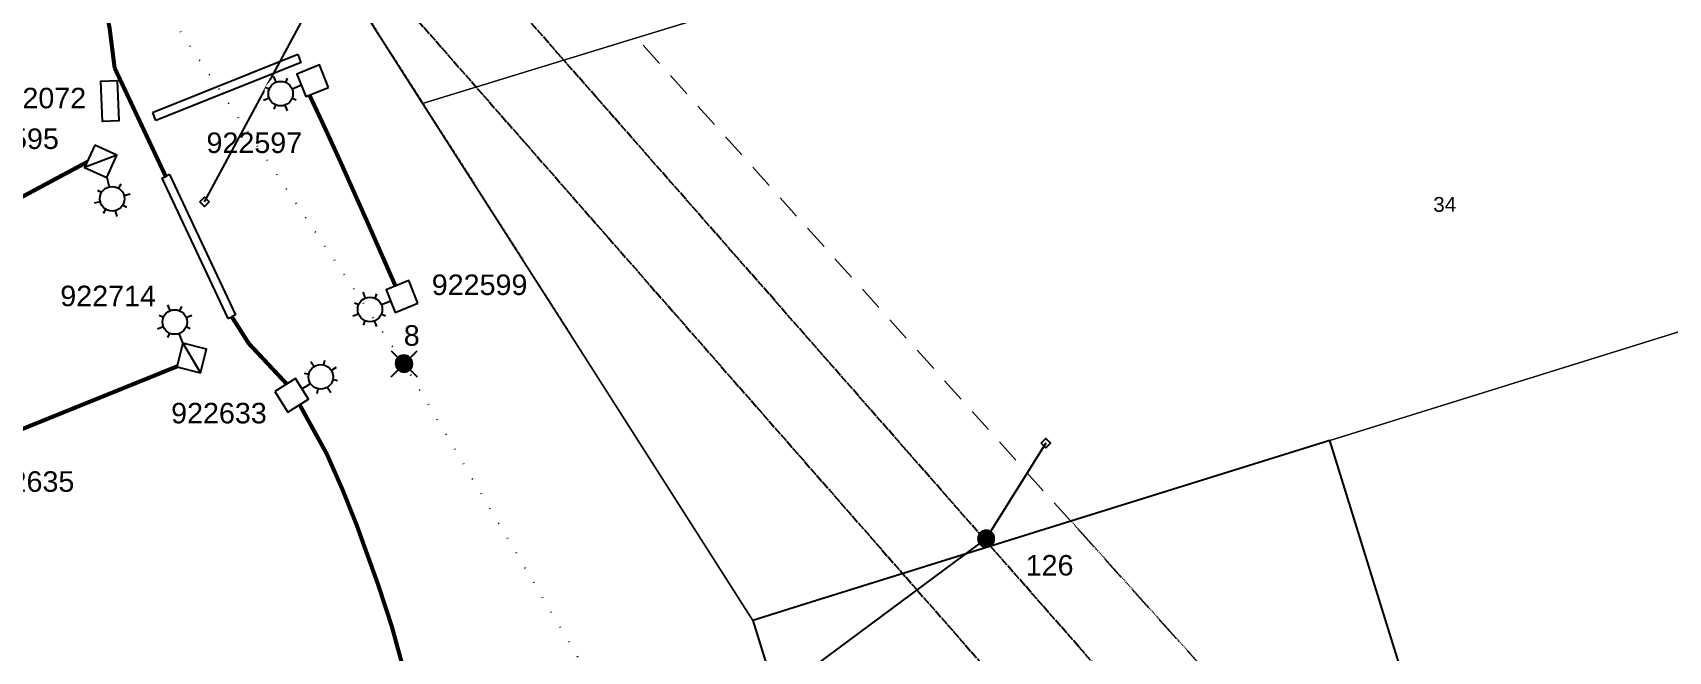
# Model space of a CAD drawing. Header units: metres. Extents: x 303957 to 307239, y 6268736 to 6272503.
# Drawn here: x 305955.3 to 306154.6, y 6270091.4 to 6270166.8 of the extents above; entities that cross this region are included whole.
import ezdxf
from ezdxf.enums import TextEntityAlignment as Align

# ---------------------------------------------------------------- set-up
doc = ezdxf.new("R2010")
doc.units = ezdxf.units.M
for name, pattern in [('Cable Exist OH', [1, 1, 0]), ('Cable Remove', [2, 0, -2]), ('Dash', [5, 3, -2]), ('HIDDEN', [0.375, 0.25, -0.125]), ('HIDDEN2', [0.1875, 0.125, -0.0625]), ('IE Trench LV', [6.5, 5, -1.5])]:
    doc.linetypes.add(name, pattern=pattern)
doc.layers.get('0').update_dxf_attribs({"color": 6})
for name, color, linetype, lineweight in [('Cadastre Easements_SP_EXT', 9, 'Continuous', 5), ('Cadastre Land Parcels_SP_EXT', 9, 'Continuous', 5), ('Cadastre Other Property_SP_EXT', 9, 'HIDDEN', 5), ('Cadastre Roads_SP_EXT', 9, 'Continuous', 5)]:
    doc.layers.add(name, color=color, linetype=linetype, lineweight=lineweight)
for name, color, linetype in [('Duct_SP_NEW', 2, 'Continuous'), ('Equip_SP_SL_NEW', 2, 'Continuous'), ('Mains_TR_EXT', 7, 'Continuous'), ('Notes', 7, 'Continuous'), ('Services_SP_EXT', 7, 'Continuous'), ('SupportsOH_SP_TR_HV_LV_SL_EXT', 7, 'Continuous'), ('SupportsUG_SP_LV_EXT', 7, 'Continuous'), ('SupportsUG_SP_LV_NEW', 2, 'Continuous'), ('SupportsUG_SP_LV_SL_NEW', 2, 'Continuous'), ('Trench_SP_NEW', 2, 'Continuous')]:
    doc.layers.add(name, color=color, linetype=linetype)
doc.styles.add('POLE_LABEL', font='arial.ttf')
doc.styles.add('SL_LABEL', font='arial.ttf')
doc.styles.get("Standard").update_dxf_attribs({"font": 'arial.ttf'})
doc.linetypes.add('IE Trench HV', pattern='A,7,-0.2,["/",Standard,S=3,R=0,X=0.6,Y=-1.4],-2.5', length=9.7)

# ---------------------------------------------------------------- blocks, each defined once
blk = doc.blocks.new('CCP_EXT')
at = {"flags": 9}
for tag, p in [('STATE', (0, -1.8)), ('NOTES', (0, -2))]:
    blk.add_attdef(tag, text='', height=0.2, dxfattribs=at).set_placement(p, align=Align.MIDDLE_LEFT)
blk.add_wipeout([(0, 0.57), (0.57, 0), (0, -0.57), (-0.57, 0)])
blk.add_lwpolyline([(-0.57, 0), (0, 0.57), (0.57, 0), (0, -0.57), (-0.57, 0)])
at = {"flags": 1}
blk.add_attdef('Z', (0, 0), '', height=0.2, dxfattribs=at)
at = {"flags": 9}
for tag, p in [('CCP_TYPE', (0, 0)), ('CONSTRUCTED_VOLTAGE', (0, -0.2)), ('OPERATING_VOLTAGE', (0, -0.6)), ('ORIENTATION', (0, -0.8)), ('OWNED_BY', (0, -1)), ('NO_PHASES', (0, -0.4)), ('USAGE', (0, -1.2)), ('LEGEND', (0, -1.4)), ('LIFE_SUPPORT', (0, -1.6))]:
    blk.add_attdef(tag, text='', height=0.2, dxfattribs=at).set_placement(p, align=Align.MIDDLE_LEFT)
blk = doc.blocks.new('POLE_EXT')
blk.add_hatch(color=256).paths.add_polyline_path([(-1, 0, 1), (1, 0, 1)])
blk.add_lwpolyline([(-1, 0, 1), (1, 0, 1)], format="xyb", close=True)
for tag, height, flags, p in [('pNumber', 2.5, 8, (-17.84, 2.07)), ('OWNED_BY', 0.2, 9, (1.35, -0.4)), ('SPECIAL_USE', 0.2, 9, (1.35, -0.8)), ('STATE', 0.2, 9, (1.35, -1)), ('cLV', 0.2, 9, (1.35, -1.4)), ('hDepth', 0.2, 9, (1.35, -1.6)), ('hDia', 0.2, 9, (1.35, -1.8)), ('cHV', 0.2, 9, (1.35, -2)), ('PARENT', 0.2, 9, (1.35, -0.6)), ('USAGE', 0.2, 9, (1.35, -1.2)), ('cLinedev', 0.2, 9, (1.35, -3.4)), ('pExisting', 0.2, 9, (1.35, -3.8)), ('LBRACKET', 0.2, 9, (1.35, -2.2)), ('LExisting', 0.2, 9, (1.35, -2.4)), ('LANTNUMBER', 0.2, 9, (1.35, -2.6)), ('LOther', 0.2, 9, (1.35, -2.8)), ('LRemove', 0.2, 9, (1.35, -3)), ('LEGEND', 0.2, 9, (1.35, -3.2)), ('LOCATION', 0.2, 9, (1.35, -3.6)), ('PFNUMBER', 0.2, 9, (1.35, -4)), ('pFooting', 0.2, 9, (1.35, -4.4)), ('pNew', 0.2, 9, (1.35, -4.6)), ('pRelocate', 0.2, 9, (1.35, -5)), ('pRemove', 0.2, 9, (1.35, -5.2)), ('pReplace', 0.2, 9, (1.35, -5.4)), ('pStay', 0.2, 9, (1.35, -5.6)), ('pType', 0.2, 9, (1.35, -5.8)), ('cspan', 0.2, 9, (1.35, -6)), ('NEWPFNUMBER', 0.2, 9, (1.35, -4.2)), ('STREETNAME', 0.2, 9, (1.35, -6.2)), ('SUBURB', 0.2, 9, (1.35, -6.4)), ('OPERATED_BY', 0.2, 9, (1.36, -7.01)), ('NOTES', 0.2, 9, (1.35, -6.6)), ('MAINTAINED_BY', 0.2, 9, (1.36, -6.81))]:
    blk.add_attdef(tag, text='', height=height, dxfattribs=dict(flags=flags)).set_placement(p, align=Align.MIDDLE_LEFT)
at = {"style": 'POLE_LABEL'}
for tag, height, flags, p in [('ASSET_NUM', 2.5, 8, (2, 2)), ('STRUCTURE_PLANT_NUMBER', 0.2, 9, (1.35, 0.03)), ('STREET_CODE', 0.2, 9, (1.35, -0.2))]:
    blk.add_attdef(tag, text='', height=height, dxfattribs=dict(at, flags=flags)).set_placement(p, align=Align.MIDDLE_LEFT)
at = {"flags": 1}
blk.add_attdef('Z', (1.35, -7.33), '', height=0.2, dxfattribs=at)
blk = doc.blocks.new('*U44')
for tag, height, flags, p in [('OPERATING_VOLTAGE', 0.2, 9, (0, -1.4)), ('ORIENTATION', 0.2, 9, (0, -1.6)), ('OWNED_BY', 0.2, 9, (0, -1.8)), ('STATE', 0.2, 9, (0, -2)), ('LANTERN_PURPOSE', 0.2, 9, (0, -0.8)), ('LANTERN_TYPE', 0.2, 9, (0, -1)), ('NO_PHASES', 0.2, 9, (0, -1.2)), ('LNUMBER', 2.5, 8, (1.2, -2.8)), ('CEXIST', 0.2, 9, (0, -2.4)), ('CNEW', 0.2, 9, (0, -2.6)), ('CNUMBER', 0.2, 9, (0, -2.8)), ('CREMOVE', 0.2, 9, (0, -3)), ('CREPLACE', 0.2, 9, (0, -3.2)), ('USAGE', 0.2, 9, (0, -2.2)), ('LKINGHEIGHT', 0.2, 9, (0, -3.4)), ('LBRACKET', 0.2, 9, (0, -3.6)), ('LBRACKETVOCAB', 0.2, 9, (0, -3.8)), ('LCATEGORY', 0.2, 9, (0, -4)), ('LCHARGE1', 0.2, 9, (0, -4.2)), ('LCHARGE1PERCENT', 0.2, 9, (0, -4.4)), ('LCHARGE2', 0.2, 9, (0, -4.6)), ('LCHARGE2PERCENT', 0.2, 9, (0, -4.8)), ('LCHARGE3', 0.2, 9, (0, -5)), ('LCHARGE3PERCENT', 0.2, 9, (0, -5.2)), ('LEXIST', 0.2, 9, (0, -5.4)), ('LLAMP', 0.2, 9, (0, -5.6)), ('LLAMPVOCAB', 0.2, 9, (0, -5.8)), ('LMAST', 0.2, 9, (0, -6)), ('LMASTVOCAB', 0.2, 9, (0, -6.2)), ('LNEW', 0.2, 9, (0, -6.4)), ('LANTNUMBER', 0.2, 9, (0, -6.6)), ('LOUTREACH', 0.2, 9, (0, -7)), ('LOUTREACHVOCAB', 0.2, 9, (0, -7.2)), ('LRATECODE', 0.2, 9, (0, -7.4)), ('LREMOVE', 0.2, 9, (0, -7.6)), ('LREPLACE', 0.2, 9, (0, -7.8)), ('LTYPE', 0.2, 9, (0, -8)), ('SUBURB', 0.2, 9, (0, -8.6)), ('STREETNAME', 0.2, 9, (0, -8.8)), ('LTYPEVOCAB', 0.2, 9, (0, -8.2)), ('LEGEND', 0.2, 9, (0, -8.4)), ('LOCATION', 0.2, 9, (0, -9)), ('NOTES', 0.2, 9, (0, -9.2)), ('MAINTAINED_BY', 0.2, 9, (0, -9.86))]:
    blk.add_attdef(tag, text='', height=height, dxfattribs=dict(flags=flags)).set_placement(p, align=Align.MIDDLE_LEFT)
at = {"flags": 9}
blk.add_attdef('OPERATED_BY', (0, -9.61), '', height=0.2, dxfattribs=at)
blk.add_wipeout([(0, 4.97), (1.46, 4.18), (2.25, 2.72), (1.46, 1.26), (0, 0.36), (-1.46, 1.26), (-2.25, 2.72), (-1.46, 4.18)])
for p, q in [((-1.46, 4.18), (-1.06, 3.78)), ((0, 4.22), (0, 4.97)), ((1.46, 4.18), (1.06, 3.78)), ((-2.25, 2.72), (-1.5, 2.72)), ((1.5, 2.72), (2.25, 2.72)), ((-1.46, 1.26), (-1.06, 1.66)), ((0, 0), (0, 1.22)), ((0, 0), (0, 0)), ((1.46, 1.26), (1.06, 1.66))]:
    blk.add_line(p, q)
blk.add_circle((0, 2.72), 1.5)
at = {"style": 'SL_LABEL'}
for tag, height, flags, p in [('ASSET_NUM', 2.5, 8, (2, 2)), ('STREET_CODE', 0.2, 9, (0, -0.2))]:
    blk.add_attdef(tag, text='', height=height, dxfattribs=dict(at, flags=flags)).set_placement(p, align=Align.MIDDLE_LEFT)
at = {"flags": 1}
blk.add_attdef('Z', (0, 0), '', height=0.2, dxfattribs=at)
at = {"flags": 9}
for tag, p in [('CONSTRUCTED_VOLTAGE', (0, -0.4)), ('CONTROL_TYPE', (0, -0.6))]:
    blk.add_attdef(tag, text='', height=0.2, dxfattribs=at).set_placement(p, align=Align.MIDDLE_LEFT)
blk = doc.blocks.new('COLUMN_NEW')
for tag, flags, p in [('Z', 1, (1.5, -2.8)), ('LABEL_ALIGNMENT', 9, (1.5, -2.6))]:
    blk.add_attdef(tag, text='', height=0.2, dxfattribs=dict(flags=flags)).set_placement(p, align=Align.MIDDLE_LEFT)
blk.add_wipeout([(-1.485, -1.485), (1.485, -1.485), (1.485, 1.485), (-1.485, 1.485)])
at = {"lineweight": -3}
blk.add_lwpolyline([(-1.485, -1.485), (1.485, -1.485), (1.485, 1.485), (-1.485, 1.485)], close=True, dxfattribs=at)
for tag, height, flags, p in [('ASSET_NUM', 2.5, 8, (2, 2)), ('STREET_CODE', 0.2, 9, (1.5, 0)), ('OWNED_BY', 0.2, 9, (1.5, -0.4)), ('OPERATED_BY', 0.2, 9, (1.5, -0.6)), ('STATE', 0.2, 9, (1.5, -1)), ('SUBURB', 0.2, 9, (1.5, -1.8)), ('STREETNAME', 0.2, 9, (1.5, -2)), ('COLUMN_TYPE', 0.2, 9, (1.5, -0.2)), ('USAGE', 0.2, 9, (1.5, -1.2)), ('MAINTAINED_BY', 0.2, 9, (1.5, -0.8)), ('LEGEND', 0.2, 9, (1.5, -1.4)), ('PARENT', 0.2, 9, (1.5, -1.6)), ('LOCATION', 0.2, 9, (1.5, -2.2)), ('NOTES', 0.2, 9, (1.5, -2.4))]:
    blk.add_attdef(tag, text='', height=height, dxfattribs=dict(flags=flags)).set_placement(p, align=Align.MIDDLE_LEFT)
at = {"style": 'POLE_LABEL', "flags": 9}
blk.add_attdef('STRUCTURE_PLANT_NUMBER', text='', height=0.2, dxfattribs=at).set_placement((1.5, 0.242), align=Align.MIDDLE_LEFT)
blk = doc.blocks.new('*U48')
for tag, flags, p in [('Z', 1, (1.5, -2.8)), ('LABEL_ALIGNMENT', 9, (1.5, -2.6))]:
    blk.add_attdef(tag, text='', height=0.2, dxfattribs=dict(flags=flags)).set_placement(p, align=Align.MIDDLE_LEFT)
blk.add_wipeout([(-1.485, -1.485), (1.485, -1.485), (1.485, 1.485), (-1.485, 1.485)])
at = {"lineweight": -3}
blk.add_lwpolyline([(-1.485, -1.485), (1.485, -1.485), (1.485, 1.485), (-1.485, 1.485)], close=True, dxfattribs=at)
at = {"flags": 128}
blk.add_lwpolyline([(-1.485, 1.485), (1.485, -1.485)], dxfattribs=at)
for tag, height, flags, p in [('ASSET_NUM', 2.5, 8, (2, 2)), ('STREET_CODE', 0.2, 9, (1.5, 0)), ('OWNED_BY', 0.2, 9, (1.5, -0.4)), ('OPERATED_BY', 0.2, 9, (1.5, -0.6)), ('STATE', 0.2, 9, (1.5, -1)), ('SUBURB', 0.2, 9, (1.5, -1.8)), ('STREETNAME', 0.2, 9, (1.5, -2)), ('COLUMN_TYPE', 0.2, 9, (1.5, -0.2)), ('USAGE', 0.2, 9, (1.5, -1.2)), ('MAINTAINED_BY', 0.2, 9, (1.5, -0.8)), ('LEGEND', 0.2, 9, (1.5, -1.4)), ('PARENT', 0.2, 9, (1.5, -1.6)), ('LOCATION', 0.2, 9, (1.5, -2.2)), ('NOTES', 0.2, 9, (1.5, -2.4))]:
    blk.add_attdef(tag, text='', height=height, dxfattribs=dict(flags=flags)).set_placement(p, align=Align.MIDDLE_LEFT)
at = {"style": 'POLE_LABEL', "flags": 9}
blk.add_attdef('STRUCTURE_PLANT_NUMBER', text='', height=0.2, dxfattribs=at).set_placement((1.5, 0.242), align=Align.MIDDLE_LEFT)
blk = doc.blocks.new('PILLAR_NEW')
at = {"flags": 8}
blk.add_attdef('ASSET_NUM', text='', height=2.5, dxfattribs=at).set_placement((2, 4), align=Align.MIDDLE_LEFT)
blk.add_wipeout([(-2.47, 0.99), (2.47, 0.99), (2.47, -0.99), (-2.47, -0.99)])
at = {"lineweight": -3}
blk.add_lwpolyline([(-2.47, 0.99), (2.47, 0.99), (2.47, -0.99), (-2.47, -0.99)], close=True, dxfattribs=at)
for tag, flags, p in [('STREET_CODE', 9, (1.5, 2)), ('OWNED_BY', 9, (1.5, 1.8)), ('OPERATED_BY', 9, (1.5, 1.6)), ('STATE', 9, (1.5, 1.2)), ('SUPPORT_TYPE', 9, (1.5, 1)), ('SUBURB', 9, (1.5, 0.2)), ('STREETNAME', 9, (1.5, 0)), ('MAINTAINED_BY', 9, (1.5, 1.4)), ('USAGE', 9, (1.5, 0.8)), ('LEGEND', 9, (1.5, 0.6)), ('PARENT', 9, (1.5, 0.4)), ('Z', 1, (1.5, -0.6)), ('LOCATION', 9, (1.5, -0.2)), ('NOTES', 9, (1.5, -0.4))]:
    blk.add_attdef(tag, text='', height=0.2, dxfattribs=dict(flags=flags)).set_placement(p, align=Align.MIDDLE_LEFT)
blk = doc.blocks.new('*U50')
for tag, flags, p in [('Z', 1, (1.5, -2.8)), ('LABEL_ALIGNMENT', 9, (1.5, -2.6))]:
    blk.add_attdef(tag, text='', height=0.2, dxfattribs=dict(flags=flags)).set_placement(p, align=Align.MIDDLE_LEFT)
blk.add_wipeout([(-1.485, -1.485), (1.485, -1.485), (1.485, 1.485), (-1.485, 1.485)])
at = {"lineweight": -3}
blk.add_lwpolyline([(-1.485, -1.485), (1.485, -1.485), (1.485, 1.485), (-1.485, 1.485)], close=True, dxfattribs=at)
for tag, height, flags, p in [('ASSET_NUM', 2.5, 8, (2, 2)), ('STREET_CODE', 0.2, 9, (1.5, 0)), ('OWNED_BY', 0.2, 9, (1.5, -0.4)), ('OPERATED_BY', 0.2, 9, (1.5, -0.6)), ('STATE', 0.2, 9, (1.5, -1)), ('SUBURB', 0.2, 9, (1.5, -1.8)), ('STREETNAME', 0.2, 9, (1.5, -2)), ('COLUMN_TYPE', 0.2, 9, (1.5, -0.2)), ('USAGE', 0.2, 9, (1.5, -1.2)), ('MAINTAINED_BY', 0.2, 9, (1.5, -0.8)), ('LEGEND', 0.2, 9, (1.5, -1.4)), ('PARENT', 0.2, 9, (1.5, -1.6)), ('LOCATION', 0.2, 9, (1.5, -2.2)), ('NOTES', 0.2, 9, (1.5, -2.4))]:
    blk.add_attdef(tag, text='', height=height, dxfattribs=dict(flags=flags)).set_placement(p, align=Align.MIDDLE_LEFT)
at = {"style": 'POLE_LABEL', "flags": 9}
blk.add_attdef('STRUCTURE_PLANT_NUMBER', text='', height=0.2, dxfattribs=at).set_placement((1.5, 0.242), align=Align.MIDDLE_LEFT)
blk = doc.blocks.new('POLE_DEL')
h = blk.add_hatch(color=256)
edge = h.paths.add_edge_path()
edge.add_arc((0, 0), 1, 180, 360)
edge.add_arc((0, 0), 1, 0, 180)
for p, q in [((-1.58, 1.58), (1.58, -1.58)), ((-1.58, -1.58), (1.58, 1.58))]:
    blk.add_line(p, q)
blk.add_lwpolyline([(-1, 0, 1), (1, 0, 1)], format="xyb", close=True)
for tag, height, flags, p in [('pNumber', 2.5, 8, (0, 2.07)), ('OWNED_BY', 0.2, 9, (0, -0.4)), ('SPECIAL_USE', 0.2, 9, (0, -0.6)), ('STATE', 0.2, 9, (0, -0.8)), ('cLV', 0.2, 9, (0, -1.2)), ('cHV', 0.2, 9, (0, -1.8)), ('USAGE', 0.2, 9, (0, -1)), ('hDepth', 0.2, 9, (0, -1.4)), ('hDia', 0.2, 9, (0, -1.6)), ('LBRACKET', 0.2, 9, (0, -2)), ('cLinedev', 0.2, 9, (0, -3.2)), ('LExisting', 0.2, 9, (0, -2.2)), ('LANTNUMBER', 0.2, 9, (0, -2.4)), ('LOther', 0.2, 9, (0, -2.6)), ('LRemove', 0.2, 9, (0, -2.8)), ('LEGEND', 0.2, 9, (0, -3)), ('pExisting', 0.2, 9, (0, -3.4)), ('PFNUMBER', 0.2, 9, (0, -3.6)), ('NEWPFNUMBER', 0.2, 9, (0, -3.8)), ('pFooting', 0.2, 9, (0, -4)), ('cspan', 0.2, 9, (0, -5.6)), ('SUBURB', 0.2, 9, (0, -5.8)), ('STREETNAME', 0.2, 9, (0, -6)), ('pNew', 0.2, 9, (0, -4.2)), ('pRelocate', 0.2, 9, (0, -4.6)), ('pRemove', 0.2, 9, (0, -4.8)), ('pReplace', 0.2, 9, (0, -5)), ('pStay', 0.2, 9, (0, -5.2)), ('pType', 0.2, 9, (0, -5.4)), ('LOCATION', 0.2, 9, (0, -6.2)), ('NOTES', 0.2, 9, (0, -6.4))]:
    blk.add_attdef(tag, text='', height=height, dxfattribs=dict(flags=flags)).set_placement(p, align=Align.MIDDLE_LEFT)
at = {"flags": 1}
blk.add_attdef('Z', (0, 0), '', height=0.2, dxfattribs=at)
at = {"style": 'POLE_LABEL', "flags": 9}
blk.add_attdef('STREET_CODE', text='', height=0.2, dxfattribs=at).set_placement((0, -0.2), align=Align.MIDDLE_LEFT)

msp = doc.modelspace()

# ---------------------------------------------------------------- linework, layer by layer
at = {"layer": 'Cadastre Easements_SP_EXT', "linetype": 'Dash'}
for p, q in [((305964.05, 6270219.07), (306002.84, 6270158.22)), ((306002.84, 6270158.22), (306022.39, 6270127.59)), ((306134.7, 6270048.32), (306081.8, 6270107.27))]:
    msp.add_line(p, q, dxfattribs=at)
at = {"layer": 'Cadastre Land Parcels_SP_EXT', "linetype": 'Continuous'}
for points in [[(306028.92, 6270166.2), (306280.99, 6270243.25), (306241.87, 6270304.98), (305977.68, 6270223.29), (305964.05, 6270219.07), (306002.84, 6270158.22), (306028.92, 6270166.2)], [(306049.53, 6270097.19), (306081.8, 6270107.27), (306113.36, 6270117.12), (306185.96, 6270139.74), (306256.56, 6270161.73), (306320.09, 6270181.56), (306280.99, 6270243.25), (306028.92, 6270166.2), (306002.84, 6270158.22), (306022.39, 6270127.59), (306043.07, 6270095.17), (306049.53, 6270097.19)], [(306202.1, 6269871.57), (306204.22, 6269875.35), (306238.89, 6269885.08), (306242.91, 6269886.21), (306244.68, 6269893.31), (306261.09, 6269897.69), (306256.45, 6269912.64), (306185.96, 6270139.74), (306113.36, 6270117.12), (306134.7, 6270048.32), (306156.8, 6269977.03), (306186.64, 6269880.79), (306190.48, 6269868.39), (306202.1, 6269871.57)]]:
    msp.add_lwpolyline(points, close=True, dxfattribs=at)
at = {"layer": 'Cadastre Other Property_SP_EXT', "linetype": 'HIDDEN2'}
msp.add_line((306256.45, 6269912.72), (306081.8, 6270107.35), dxfattribs=at)
at = {"layer": 'Cadastre Roads_SP_EXT', "linetype": 'Continuous'}
for p, q in [((306002.84, 6270158.22), (305964.05, 6270219.07)), ((306022.39, 6270127.59), (306002.84, 6270158.22)), ((306043.07, 6270095.17), (306022.39, 6270127.59)), ((306118.19, 6269852.65), (306043.07, 6270095.17))]:
    msp.add_line(p, q, dxfattribs=at)
at = {"layer": 'Duct_SP_NEW'}
for p, q in [((305969.94, 6270157.08, 59.87), (305970.13, 6270156.6, 59.87)), ((305970.33, 6270156.12, 59.87), (305970.13, 6270156.6, 59.87)), ((305971.08, 6270149.1), (305971.55, 6270149.32)), ((305972.02, 6270149.54), (305971.55, 6270149.32)), ((305979.13, 6270131.98), (305979.6, 6270132.2)), ((305980.07, 6270132.42), (305979.6, 6270132.2))]:
    msp.add_line(p, q, dxfattribs=at)
at = {"layer": 'Mains_TR_EXT', "linetype": 'Cable Exist OH'}
for points in [[(303957.08, 6272503.06), (304071.82, 6272371.4), (304222.56, 6272198.97), (304355.22, 6272047.57), (304510.39, 6271871.4), (304619.47, 6271746.96), (304794.89, 6271546.88), (304913.62, 6271410.9), (305074.52, 6271226.79), (305199.75, 6271084.72), (305321.86, 6270945.36), (305472.13, 6270772.08), (305583.87, 6270641.27), (305694.28, 6270517), (305846.39, 6270346.73), (305960.23, 6270216.32), (306082.66, 6270076.53)], [(306102.36, 6270069.64), (305971.76, 6270218.54), (305840.99, 6270367.72)]]:
    msp.add_lwpolyline(points, dxfattribs=at)
at = {"layer": 'Trench_SP_NEW', "linetype": 'IE Trench HV', "const_width": 0.5, "flags": 128}
for points in [[(305960.91, 6270179.04), (305962.64, 6270175.01), (305964.12, 6270170.36), (305964.71, 6270167.45), (305965.33, 6270162.53)], [(305971.55, 6270149.32), (305965.33, 6270162.53)], [(305963.72, 6270152.33), (305962.36, 6270151.27), (305958.21, 6270149.05), (305943.35, 6270141.06), (305934.66, 6270136.52), (305932.8, 6270135.66), (305928.33, 6270133.76), (305923.53, 6270131.82), (305914.27, 6270128.07), (305905.19, 6270124.39), (305894.09, 6270119.9), (305884.38, 6270115.97)]]:
    msp.add_lwpolyline(points, dxfattribs=at)
for points, elevation in [([(305979.6, 6270132.2), (305981.68, 6270128.93), (305986.53, 6270123.75), (305987.4, 6270122.36), (305988.67, 6270120.01), (305991.16, 6270115.5), (305993.11, 6270111.07), (305994.8, 6270106.84), (305997.41, 6270099.58), (305999.08, 6270094.49), (306000.73, 6270088.45), (306001.9, 6270083.94), (306001.99, 6270083.07)], 59.62), ([(305734.74, 6270022.5), (305734.66, 6270025.53), (305735.03, 6270027.67), (305735.89, 6270029.24), (305737.37, 6270030.66), (305741.2, 6270032.32), (305773.04, 6270045.21), (305873.61, 6270085.93), (305973.71, 6270126.46)], 61.79)]:
    msp.add_lwpolyline(points, dxfattribs=dict(at, elevation=elevation))

# ---------------------------------------------------------------- block references
at = {"layer": 'SupportsOH_SP_TR_HV_LV_SL_EXT'}
ref = msp.add_blockref('POLE_EXT', (306071.49, 6270105.15), dxfattribs=at)
ref.add_attrib('ASSET_NUM', '126', dxfattribs={"layer": '0', "height": 2.5, "style": 'POLE_LABEL'}).set_placement((306076.31, 6270101.9), align=Align.MIDDLE_LEFT)
at = {"layer": 'SupportsUG_SP_LV_EXT'}
msp.add_blockref('POLE_DEL', (306000.6, 6270126.46), dxfattribs=at)

# ---------------------------------------------------------------- texts
at = {"layer": 'Cadastre Land Parcels_SP_EXT', "linetype": 'Continuous'}
msp.add_text('34', height=1.8, dxfattribs=at).set_placement((306125.96, 6270145))

# ---------------------------------------------------------------- next in the draw order: block references
at = {"layer": 'Services_SP_EXT'}
for p in [(305976.28, 6270146.2), (306078.76, 6270116.77)]:
    msp.add_blockref('CCP_EXT', p, dxfattribs=at)
at = {"layer": 'SupportsUG_SP_LV_SL_NEW'}
ref = msp.add_blockref('*U48', (305946.47, 6270115.23), dxfattribs=dict(at, rotation=20.61774526793839))
ref.add_attrib('ASSET_NUM', '922635', dxfattribs={"layer": '0', "height": 2.5}).set_placement((305948.77, 6270112.11), align=Align.MIDDLE_LEFT)

# ---------------------------------------------------------------- next in the draw order: linework, layer by layer
at = {"layer": 'Cadastre Easements_SP_EXT', "linetype": 'Dash'}
msp.add_line((306081.8, 6270107.27), (306028.92, 6270166.2), dxfattribs=at)
at = {"layer": 'Cadastre Other Property_SP_EXT', "linetype": 'HIDDEN2'}
msp.add_line((305921.2, 6270286.32), (306022.38, 6270127.68), dxfattribs=at)
at = {"layer": 'Notes', "linetype": 'Continuous'}
msp.add_lwpolyline([(306186.64, 6269880.79), (306156.8, 6269977.03), (306134.7, 6270048.32), (306113.36, 6270117.12), (306081.8, 6270107.27), (306049.53, 6270097.19), (306043.07, 6270095.17), (306115.27, 6269862.09), (306186.64, 6269880.79)], close=True, dxfattribs=at)
at = {"layer": 'Services_SP_EXT'}
for points in [[(305976.28, 6270146.2), (305988.64, 6270169.15)], [(306078.76, 6270116.77), (306071.49, 6270105.15), (306034, 6270077.32)]]:
    msp.add_lwpolyline(points, dxfattribs=at)

# ---------------------------------------------------------------- next in the draw order: block references
at = {"layer": 'Equip_SP_SL_NEW'}
for p, rotation in [((305988.08, 6270160.42), 111.9234230635261), ((305998.96, 6270134.11), 111.9234230635261), ((305973.65, 6270129.03, 59.49), 21.57509804447578)]:
    msp.add_blockref('*U44', p, dxfattribs=dict(at, rotation=rotation))
at = {"layer": 'SupportsUG_SP_LV_SL_NEW'}
ref = msp.add_blockref('*U48', (305963.64, 6270151.15), dxfattribs=dict(at, rotation=245.5748966277582))
ref.add_attrib('ASSET_NUM', '922595', dxfattribs={"layer": '0', "height": 2.5}).set_placement((305946.88, 6270153.91), align=Align.MIDDLE_LEFT)

# ---------------------------------------------------------------- next in the draw order: block references
at = {"layer": 'Equip_SP_SL_NEW', "rotation": 194.0963822420179}
msp.add_blockref('*U44', (305964.37, 6270149.23), dxfattribs=at)
at = {"layer": 'SupportsOH_SP_TR_HV_LV_SL_EXT'}
ref = msp.add_blockref('POLE_EXT', (306000.56, 6270126.51), dxfattribs=at)
ref.add_attrib('PNUMBER', '8', (306000.55, 6270128.67), dxfattribs={"height": 2.5})
at = {"layer": 'SupportsUG_SP_LV_NEW'}
ref = msp.add_blockref('PILLAR_NEW', (305964.74, 6270158.51, 60), dxfattribs=dict(at, rotation=272.4395370539626))
ref.add_attrib('ASSET_NUM', '142072', dxfattribs={"layer": '0', "height": 2.5}).set_placement((305950.21, 6270158.87, 60), align=Align.MIDDLE_LEFT)
at = {"layer": 'SupportsUG_SP_LV_SL_NEW'}
ref = msp.add_blockref('COLUMN_NEW', (305989.46, 6270160.97), dxfattribs=dict(at, rotation=111.9234230635261))
ref.add_attrib('ASSET_NUM', '922597', dxfattribs={"layer": '0', "height": 2.5}).set_placement((305976.52, 6270153.42), align=Align.MIDDLE_LEFT)
ref = msp.add_blockref('*U48', (305974.72, 6270127.16, 59.49), dxfattribs=dict(at, rotation=345.7777318562043))
ref.add_attrib('ASSET_NUM', '922714', dxfattribs={"layer": '0', "height": 2.5}).set_placement((305958.71, 6270134.74, 59.49), align=Align.MIDDLE_LEFT)
ref = msp.add_blockref('COLUMN_NEW', (306000.34, 6270134.67), dxfattribs=dict(at, rotation=111.9234230635261))
ref.add_attrib('ASSET_NUM', '922599', dxfattribs={"layer": '0', "height": 2.5}).set_placement((306003.96, 6270136.1), align=Align.MIDDLE_LEFT)

# ---------------------------------------------------------------- next in the draw order: linework, layer by layer
at = {"layer": 'Duct_SP_NEW'}
for p, q in [((305987.65, 6270164.16, 59.87), (305969.94, 6270157.08, 59.87)), ((305987.65, 6270164.16, 59.87), (305987.85, 6270163.68, 59.87)), ((305988.04, 6270163.2, 59.87), (305987.85, 6270163.68, 59.87)), ((305988.04, 6270163.2, 59.87), (305970.33, 6270156.12, 59.87)), ((305971.08, 6270149.1), (305979.13, 6270131.98)), ((305972.02, 6270149.54), (305980.07, 6270132.42))]:
    msp.add_line(p, q, dxfattribs=at)
at = {"layer": 'Notes', "color": 3, "linetype": 'Cable Remove', "flags": 128}
msp.add_lwpolyline([(305969.78, 6270172.22), (306000.6, 6270126.46), (306023.97, 6270086.92)], dxfattribs=at)
at = {"layer": 'Trench_SP_NEW', "linetype": 'IE Trench LV', "const_width": 0.5, "flags": 128}
msp.add_lwpolyline([(305999.54, 6270135.95), (305996.24, 6270143.47), (305992.72, 6270151.36), (305990.6, 6270155.97), (305989.11, 6270159.13)], dxfattribs=at)

# ---------------------------------------------------------------- next in the draw order: block references
at = {"layer": 'SupportsUG_SP_LV_SL_NEW'}
ref = msp.add_blockref('*U50', (305986.89, 6270122.62, 59.55), dxfattribs=dict(at, rotation=302.274449700759))
ref.add_attrib('ASSET_NUM', '922633', dxfattribs={"layer": '0', "height": 2.5}).set_placement((305972.21, 6270120.45, 59.55), align=Align.MIDDLE_LEFT)

# ---------------------------------------------------------------- next in the draw order: block references
at = {"layer": 'Equip_SP_SL_NEW', "rotation": 302.274449700759}
msp.add_blockref('*U44', (305988.15, 6270123.41, 59.55), dxfattribs=at)

doc.saveas('drawing.dxf')
